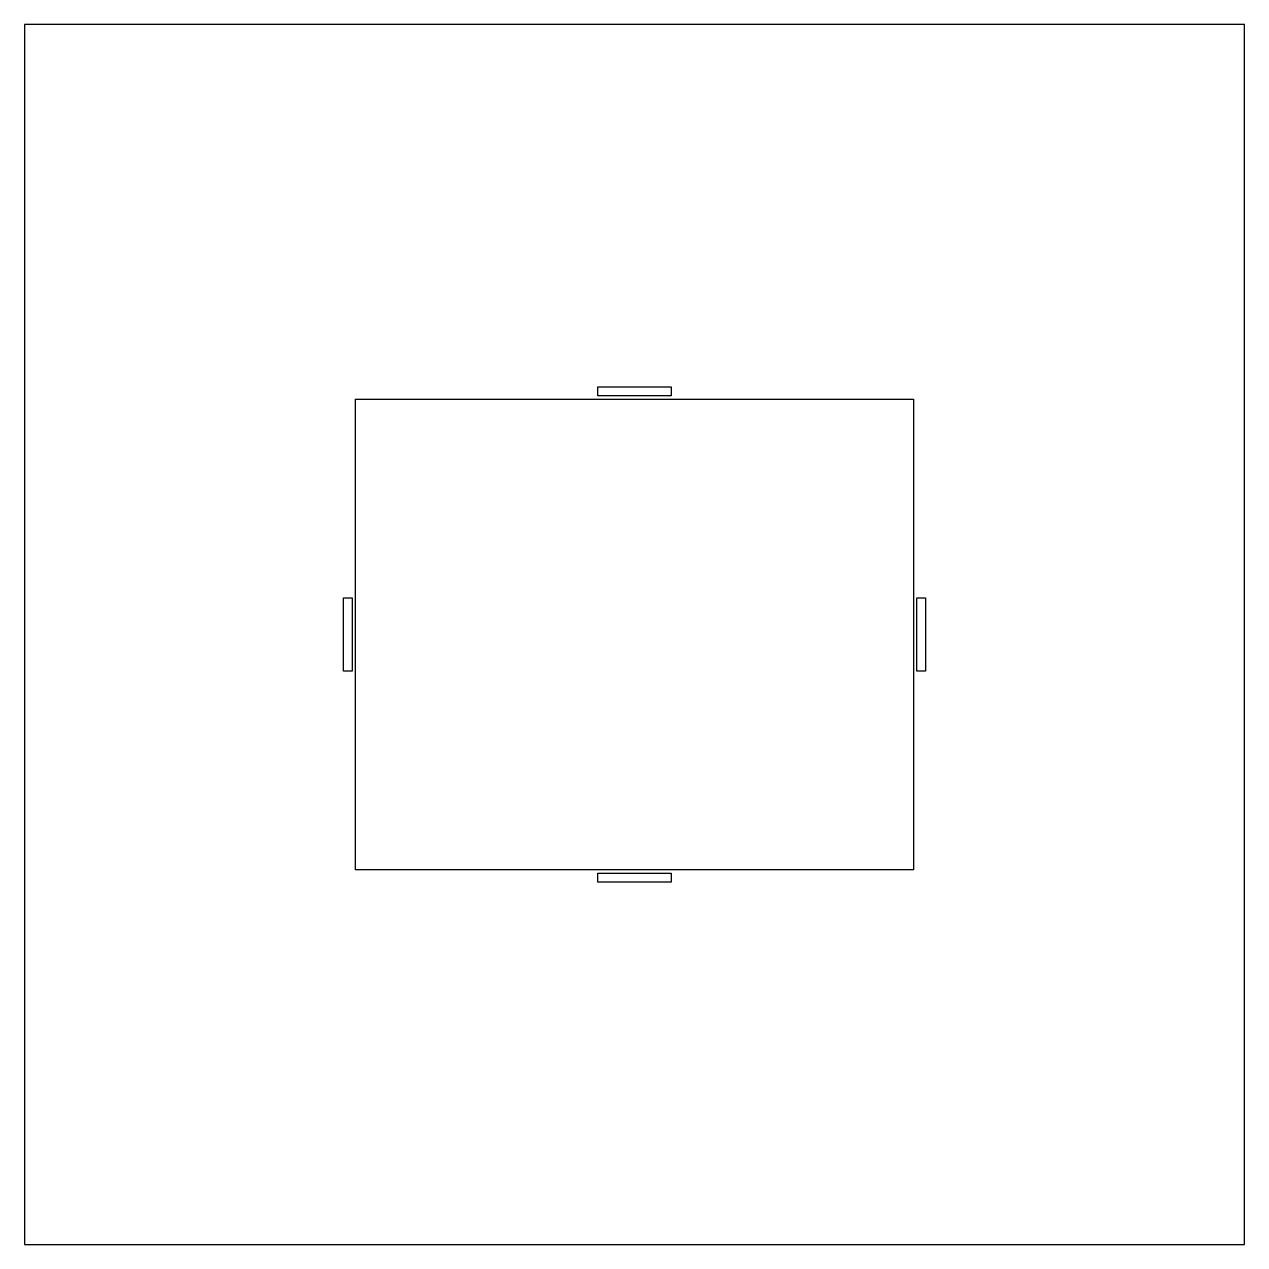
# Model space of a CAD drawing. Header units: metres. Extents: x -35 to 35, y -35 to 35.
import ezdxf

# ---------------------------------------------------------------- set-up
doc = ezdxf.new("R2010")
doc.units = ezdxf.units.M

msp = doc.modelspace()

# ---------------------------------------------------------------- linework, layer by layer
for p, q in [((35, 35), (-35, 35)), ((-35, 35), (-35, -35)), ((35, -35), (35, 35)), ((-2.09999, 13.7), (-2.09999, 14.2)), ((-2.09999, 14.2), (2.09999, 14.2)), ((2.09999, 14.2), (2.09999, 13.7)), ((-16, -13.5), (-16, 13.5)), ((-16, 13.5), (16, 13.5)), ((2.09999, 13.7), (-2.09999, 13.7)), ((16, 13.5), (16, -13.5)), ((-16.7, -2.09999), (-16.7, 2.09999)), ((-16.7, 2.09999), (-16.2, 2.09999)), ((-16.2, 2.09999), (-16.2, -2.09999)), ((16.2, -2.09999), (16.2, 2.09999)), ((16.2, 2.09999), (16.7, 2.09999)), ((16.7, 2.09999), (16.7, -2.09999)), ((-16.2, -2.09999), (-16.7, -2.09999)), ((16.7, -2.09999), (16.2, -2.09999)), ((16, -13.5), (-16, -13.5)), ((-2.09999, -14.2), (-2.09999, -13.7)), ((-2.09999, -13.7), (2.09999, -13.7)), ((2.09999, -13.7), (2.09999, -14.2)), ((2.09999, -14.2), (-2.09999, -14.2)), ((-35, -35), (35, -35))]:
    msp.add_line(p, q)

doc.saveas('drawing.dxf')
